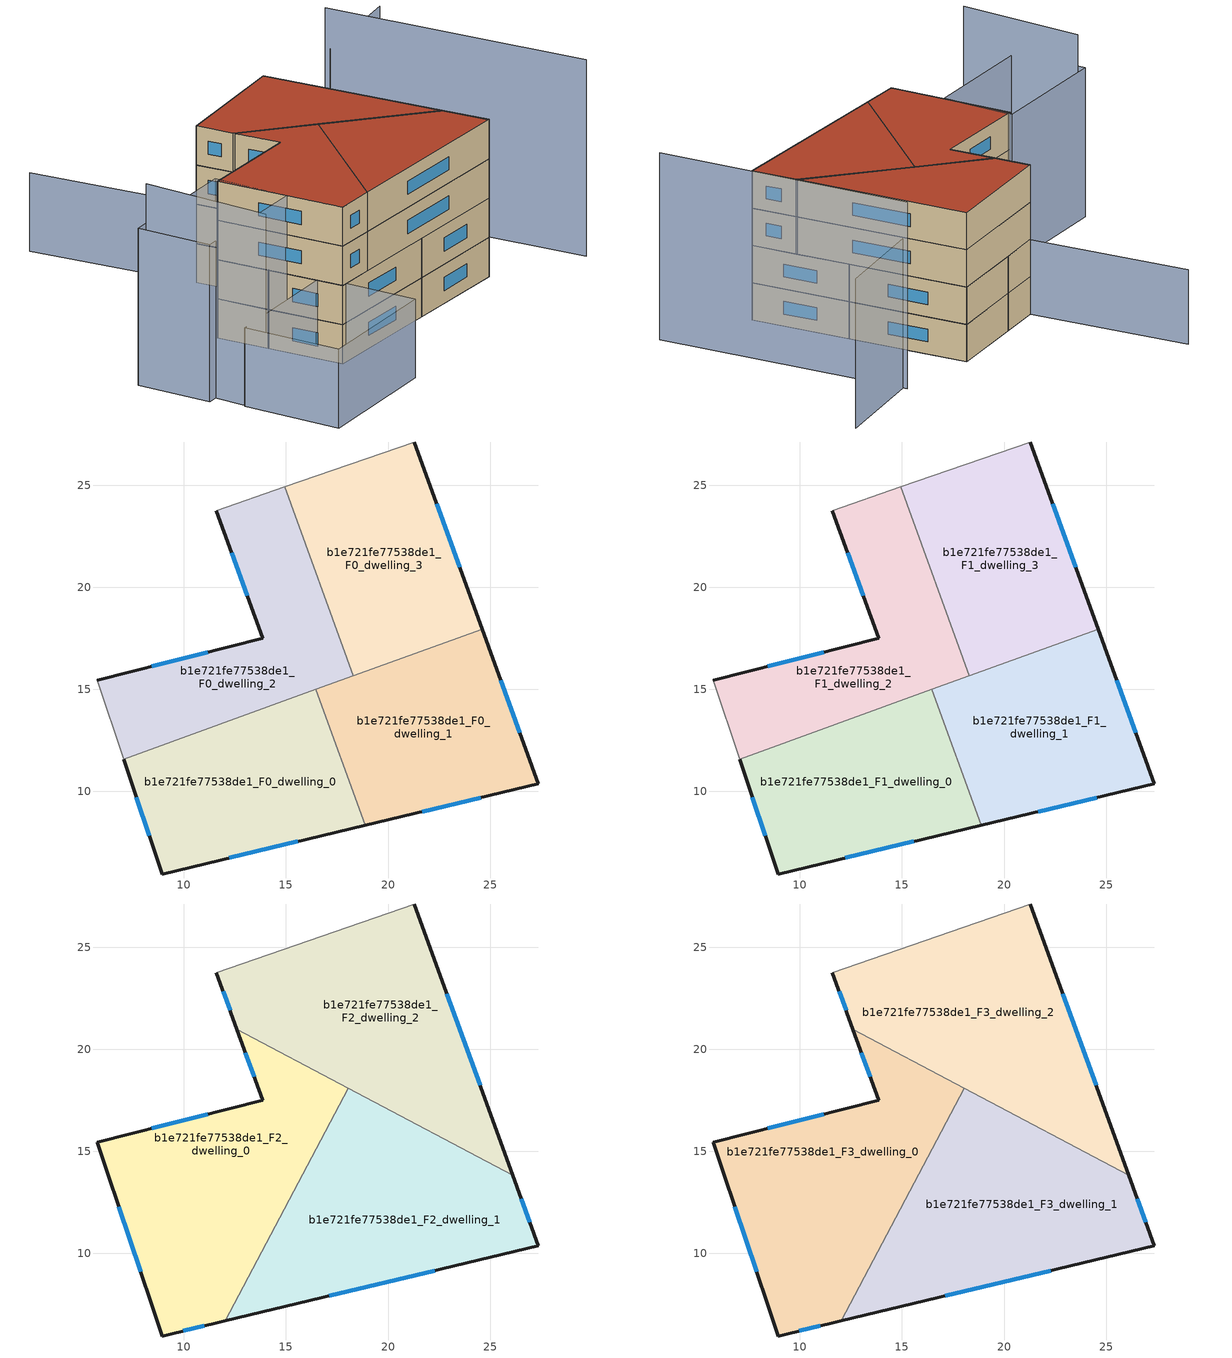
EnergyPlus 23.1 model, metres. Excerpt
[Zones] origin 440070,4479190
b1e721fe77538de1_F0_dwelling_0
 floor ground (EU_floor_Construction): 18.88,8.34 16.46,15 7.05,11.58 8.93,5.96 z0
 wall outside (EU_wall_Construction): 18.88,8.34 8.93,5.96 7.05,11.58 z0:3
 wall to b1e721fe77538de1_F0_dwelling_1 (EU_wall_Construction): 16.46,15 18.88,8.34 z0:3
 wall to b1e721fe77538de1_F0_dwelling_2 (EU_wall_Construction): 7.05,11.58 16.46,15 z0:3
 window (EU_Window_Construction): 15.58,7.55 12.23,6.75 / 8.31,7.82 7.67,9.72 z0.99:2.01
b1e721fe77538de1_F0_dwelling_1
 floor ground (EU_floor_Construction): 27.36,10.37 24.61,17.95 16.46,15 18.88,8.34 z0
 wall outside (EU_wall_Construction): 24.61,17.95 27.36,10.37 18.88,8.34 z0:3
 wall to b1e721fe77538de1_F0_dwelling_3 (EU_wall_Construction): 18.3,15.67 24.61,17.95 z0:3
 wall to b1e721fe77538de1_F0_dwelling_2 (EU_wall_Construction): 16.46,15 18.3,15.67 z0:3
 window (EU_Window_Construction): 25.52,15.44 26.45,12.88 / 24.55,9.7 21.69,9.01 z0.99:2.01
b1e721fe77538de1_F0_dwelling_2
 floor ground (EU_floor_Construction): 18.3,15.67 14.95,24.92 11.6,23.75 13.85,17.51 5.76,15.44 7.05,11.58 z0
 wall outside (EU_wall_Construction): 5.76,15.44 13.85,17.51 11.6,23.75 z0:3
 wall adiabatic (EU_wall_Construction): 7.05,11.58 5.76,15.44 / 11.6,23.75 14.95,24.92 z0:3
 wall to b1e721fe77538de1_F0_dwelling_3 (EU_wall_Construction): 14.95,24.92 18.3,15.67 z0:3
 window (EU_Window_Construction): 8.44,16.12 11.17,16.82 / 13.1,19.58 12.34,21.68 z0.99:2.01
b1e721fe77538de1_F0_dwelling_3
 floor ground (EU_floor_Construction): 24.61,17.95 21.29,27.12 14.95,24.92 18.3,15.67 z0
 wall outside (EU_wall_Construction): 21.29,27.12 24.61,17.95 z0:3
 wall adiabatic (EU_wall_Construction): 14.95,24.92 21.29,27.12 z0:3
 window (EU_Window_Construction): 22.39,24.08 23.51,20.99 z0.99:2.01
b1e721fe77538de1_F1_dwelling_0
 floor to b1e721fe77538de1_F0_dwelling_0 (EU_floor_Construction): 18.88,8.34 16.46,15 7.05,11.58 8.93,5.96 z3
 wall outside (EU_wall_Construction): 18.88,8.34 8.93,5.96 7.05,11.58 z3:6
 wall to b1e721fe77538de1_F1_dwelling_1 (EU_wall_Construction): 16.46,15 18.88,8.34 z3:6
 wall to b1e721fe77538de1_F1_dwelling_2 (EU_wall_Construction): 7.05,11.58 16.46,15 z3:6
 window (EU_Window_Construction): 15.58,7.55 12.23,6.75 / 8.31,7.82 7.67,9.72 z3.99:5.01
 ceiling adiabatic (EU_roof_Construction): 16.46,15 18.88,8.34 12.03,6.7 16.41,14.98 z6
b1e721fe77538de1_F1_dwelling_1
 floor to b1e721fe77538de1_F0_dwelling_1 (EU_floor_Construction): 27.36,10.37 24.61,17.95 16.46,15 18.88,8.34 z3
 wall outside (EU_wall_Construction): 24.61,17.95 27.36,10.37 18.88,8.34 z3:6
 wall to b1e721fe77538de1_F1_dwelling_3 (EU_wall_Construction): 18.3,15.67 24.61,17.95 z3:6
 wall to b1e721fe77538de1_F1_dwelling_2 (EU_wall_Construction): 16.46,15 18.3,15.67 z3:6
 window (EU_Window_Construction): 25.52,15.44 26.45,12.88 / 24.55,9.7 21.69,9.01 z3.99:5.01
 ceiling adiabatic (EU_roof_Construction): 26.1,13.84 27.36,10.37 18.88,8.34 16.46,15 20.88,16.6 z6
b1e721fe77538de1_F1_dwelling_2
 floor to b1e721fe77538de1_F0_dwelling_2 (EU_floor_Construction): 18.3,15.67 14.95,24.92 11.6,23.75 13.85,17.51 5.76,15.44 7.05,11.58 z3
 wall outside (EU_wall_Construction): 5.76,15.44 13.85,17.51 11.6,23.75 z3:6
 wall adiabatic (EU_wall_Construction): 7.05,11.58 5.76,15.44 / 11.6,23.75 14.95,24.92 z3:6
 wall to b1e721fe77538de1_F1_dwelling_3 (EU_wall_Construction): 14.95,24.92 18.3,15.67 z3:6
 window (EU_Window_Construction): 8.44,16.12 11.17,16.82 / 13.1,19.58 12.34,21.68 z3.99:5.01
b1e721fe77538de1_F1_dwelling_3
 floor to b1e721fe77538de1_F0_dwelling_3 (EU_floor_Construction): 24.61,17.95 21.29,27.12 14.95,24.92 18.3,15.67 z3
 wall outside (EU_wall_Construction): 21.29,27.12 24.61,17.95 z3:6
 wall adiabatic (EU_wall_Construction): 14.95,24.92 21.29,27.12 z3:6
 window (EU_Window_Construction): 22.39,24.08 23.51,20.99 z3.99:5.01
b1e721fe77538de1_F2_dwelling_0
 floor to b1e721fe77538de1_F1_dwelling_0 (EU_floor_Construction): 12.03,6.7 16.41,14.98 7.05,11.58 8.93,5.96 z6
 floor to b1e721fe77538de1_F1_dwelling_2 (EU_floor_Construction): 16.41,14.98 17.68,17.39 17.28,18.51 12.6,20.98 13.85,17.51 5.76,15.44 7.05,11.58 z6
 floor to b1e721fe77538de1_F1_dwelling_3 (EU_floor_Construction): 17.68,17.39 18.05,18.09 17.28,18.51 z6
 wall outside (EU_wall_Construction): 12.03,6.7 8.93,5.96 5.76,15.44 13.85,17.51 12.6,20.98 z6:9
 wall to b1e721fe77538de1_F2_dwelling_1 (EU_wall_Construction): 18.05,18.09 12.03,6.7 z6:9
 wall to b1e721fe77538de1_F2_dwelling_2 (EU_wall_Construction): 12.6,20.98 18.05,18.09 z6:9
 window (EU_Window_Construction): 11,6.45 9.96,6.2 / 7.88,9.1 6.81,12.3 / 8.44,16.12 11.17,16.82 / 13.44,18.66 13.01,19.83 z6.99:8.01
b1e721fe77538de1_F2_dwelling_1
 floor to b1e721fe77538de1_F1_dwelling_2 (EU_floor_Construction): 18.3,15.67 17.68,17.39 16.41,14.98 z6
 floor to b1e721fe77538de1_F1_dwelling_3 (EU_floor_Construction): 20.88,16.6 18.05,18.09 17.68,17.39 18.3,15.67 z6
 floor adiabatic (EU_floor_Construction): 27.36,10.37 26.1,13.84 20.88,16.6 16.41,14.98 12.03,6.7 z6
 wall outside (EU_wall_Construction): 26.1,13.84 27.36,10.37 12.03,6.7 z6:9
 wall to b1e721fe77538de1_F2_dwelling_2 (EU_wall_Construction): 18.06,18.09 26.1,13.84 z6:9
 window (EU_Window_Construction): 22.28,9.15 17.11,7.92 / 26.52,12.69 26.94,11.52 z6.99:8.01
b1e721fe77538de1_F2_dwelling_2
 floor to b1e721fe77538de1_F1_dwelling_2 (EU_floor_Construction): 17.27,18.51 14.95,24.92 11.6,23.75 12.6,20.98 z6
 floor to b1e721fe77538de1_F1_dwelling_3 (EU_floor_Construction): 24.61,17.95 21.29,27.12 14.95,24.92 17.27,18.51 20.88,16.6 z6
 floor to b1e721fe77538de1_F1_dwelling_1 (EU_floor_Construction): 26.1,13.84 24.61,17.95 20.88,16.6 z6
 wall outside (EU_wall_Construction): 12.6,20.98 11.6,23.75 / 21.29,27.12 26.1,13.84 z6:9
 wall adiabatic (EU_wall_Construction): 11.6,23.75 21.29,27.12 z6:9
 window (EU_Window_Construction): 12.27,21.9 11.93,22.83 / 22.88,22.71 24.51,18.24 z6.99:8.01
b1e721fe77538de1_F3_dwelling_0
 floor to b1e721fe77538de1_F2_dwelling_0 (EU_floor_Construction): 12.03,6.7 18.05,18.09 12.6,20.98 13.85,17.51 5.76,15.44 8.93,5.96 z9
 wall outside (EU_wall_Construction): 12.03,6.7 8.93,5.96 5.76,15.44 13.85,17.51 12.6,20.98 z9:12
 wall to b1e721fe77538de1_F3_dwelling_1 (EU_wall_Construction): 18.05,18.09 12.03,6.7 z9:12
 wall to b1e721fe77538de1_F3_dwelling_2 (EU_wall_Construction): 12.6,20.98 18.05,18.09 z9:12
 window (EU_Window_Construction): 11,6.45 9.96,6.2 / 7.88,9.1 6.81,12.3 / 8.44,16.12 11.17,16.82 / 13.44,18.66 13.01,19.83 z9.99:11.01
 roof outside (EU_roof_Construction): 18.05,18.09 12.03,6.7 8.93,5.96 5.76,15.44 13.85,17.51 12.6,20.98 z12
b1e721fe77538de1_F3_dwelling_1
 floor to b1e721fe77538de1_F2_dwelling_1 (EU_floor_Construction): 27.36,10.37 26.1,13.84 18.05,18.09 12.03,6.7 z9
 wall outside (EU_wall_Construction): 26.1,13.84 27.36,10.37 12.03,6.7 z9:12
 wall to b1e721fe77538de1_F3_dwelling_2 (EU_wall_Construction): 18.06,18.09 26.1,13.84 z9:12
 window (EU_Window_Construction): 22.28,9.15 17.11,7.92 / 26.52,12.69 26.94,11.52 z9.99:11.01
 roof outside (EU_roof_Construction): 26.1,13.84 27.36,10.37 12.03,6.7 18.05,18.09 z12
b1e721fe77538de1_F3_dwelling_2
 floor to b1e721fe77538de1_F2_dwelling_2 (EU_floor_Construction): 26.1,13.84 21.29,27.12 11.6,23.75 12.6,20.98 z9
 wall outside (EU_wall_Construction): 12.6,20.98 11.6,23.75 / 21.29,27.12 26.1,13.84 z9:12
 wall adiabatic (EU_wall_Construction): 11.6,23.75 21.29,27.12 z9:12
 window (EU_Window_Construction): 12.27,21.9 11.93,22.83 / 22.88,22.71 24.51,18.24 z9.99:11.01
 roof outside (EU_roof_Construction): 21.29,27.12 26.1,13.84 12.6,20.98 11.6,23.75 z12
shading: 21.29,27.12 11.67,23.56 / 11.67,23.56 7.07,35.98 / 10.91,0.63 0.78,-2.27 / 0.78,-2.27 -1.34,5.12 / -1.34,5.12 8.79,8.02 / 8.79,8.02 10.91,0.63 z0:6; -3.12,13.34 -0.78,3.55 / 34.86,8.37 28.02,27.83 z0:15; 35.93,30.61 28.16,27.46 / 7.52,10.17 -2.57,7.41 / -2.57,7.41 -4.12,13.1 / -4.12,13.1 5.96,15.86 / 5.96,15.86 7.52,10.17 z0:12
[Building]
EU S2 Campaign: North Axis=0; Terrain=City; Solar Distribution=FullExterior
[Site:Location]
Madrid: Latitude=40.5; Longitude=-3.5; Time Zone=1; Elevation=609
[SizingPeriod:WeatherFileDays]
AnnualSizingPeriod: Begin Month=1; Begin Day of Month=1; End Month=12; End Day of Month=31; Day of Week for Start Day=Monday; Use Weather File Daylight Saving Period=No; Use Weather File Rain and Snow Indicators=No
[MATERIAL]
EU_InternalMass_Material: Roughness=MediumRough; Thickness=0.1; Conductivity=1; Density=1800; Specific Heat=900; Thermal Absorptance=0.9; Solar Absorptance=0.7; Visible Absorptance=0.7
[MATERIAL:NOMASS] Roughness=MediumRough; Thermal Absorptance=0.9; Solar Absorptance=0.7; Visible Absorptance=0.7
Name | Thermal Resistance
EU_wall_NoMass | 0.609216
EU_roof_NoMass | 0.513268
EU_floor_NoMass | 0.568163
[WINDOWMATERIAL:SIMPLEGLAZINGSYSTEM]
EU_Window_SimpleGlazing: UFactor=5.50606; Solar Heat Gain Coefficient=0.85; Visible Transmittance=0.85
[CONSTRUCTION]
EU_wall_Construction: EU_wall_NoMass
EU_roof_Construction: EU_roof_NoMass
EU_floor_Construction: EU_floor_NoMass
EU_InternalMass_Construction: EU_InternalMass_Material
EU_Window_Construction: EU_Window_SimpleGlazing
[ZONE] Type=1; Multiplier=1; Ceiling Height=autocalculate; Floor Area=autocalculate; Part of Total Floor Area=Yes
Name | Volume
b1e721fe77538de1_F0_dwelling_0; b1e721fe77538de1_F1_dwelling_0 | 197.049
b1e721fe77538de1_F2_dwelling_0; b1e721fe77538de1_F3_dwelling_0; b1e721fe77538de1_F2_dwelling_1; b1e721fe77538de1_F3_dwelling_1 | 262.724
b1e721fe77538de1_F0_dwelling_1; b1e721fe77538de1_F1_dwelling_1 | 197.046
b1e721fe77538de1_F0_dwelling_2; b1e721fe77538de1_F1_dwelling_2 | 197.041
b1e721fe77538de1_F2_dwelling_2; b1e721fe77538de1_F3_dwelling_2 | 262.719
b1e721fe77538de1_F0_dwelling_3; b1e721fe77538de1_F1_dwelling_3 | 197.05
[INTERNALMASS] Construction=EU_InternalMass_Construction
Name | Zone or ZoneList | Surface Area
b1e721fe77538de1_F0_dwelling_0_EU_InternalMass | b1e721fe77538de1_F0_dwelling_0 | 65.6829
b1e721fe77538de1_F0_dwelling_1_EU_InternalMass | b1e721fe77538de1_F0_dwelling_1 | 65.6822
b1e721fe77538de1_F0_dwelling_2_EU_InternalMass | b1e721fe77538de1_F0_dwelling_2 | 65.6804
b1e721fe77538de1_F0_dwelling_3_EU_InternalMass | b1e721fe77538de1_F0_dwelling_3 | 65.6834
b1e721fe77538de1_F1_dwelling_0_EU_InternalMass | b1e721fe77538de1_F1_dwelling_0 | 65.6829
b1e721fe77538de1_F1_dwelling_1_EU_InternalMass | b1e721fe77538de1_F1_dwelling_1 | 65.6822
b1e721fe77538de1_F1_dwelling_2_EU_InternalMass | b1e721fe77538de1_F1_dwelling_2 | 65.6804
b1e721fe77538de1_F1_dwelling_3_EU_InternalMass | b1e721fe77538de1_F1_dwelling_3 | 65.6834
b1e721fe77538de1_F2_dwelling_0_EU_InternalMass | b1e721fe77538de1_F2_dwelling_0 | 87.5741
b1e721fe77538de1_F2_dwelling_1_EU_InternalMass | b1e721fe77538de1_F2_dwelling_1 | 87.5735
b1e721fe77538de1_F2_dwelling_2_EU_InternalMass | b1e721fe77538de1_F2_dwelling_2 | 87.5728
b1e721fe77538de1_F3_dwelling_0_EU_InternalMass | b1e721fe77538de1_F3_dwelling_0 | 87.5741
b1e721fe77538de1_F3_dwelling_1_EU_InternalMass | b1e721fe77538de1_F3_dwelling_1 | 87.5735
b1e721fe77538de1_F3_dwelling_2_EU_InternalMass | b1e721fe77538de1_F3_dwelling_2 | 87.5728
[OTHEREQUIPMENT] Fuel Type=Electricity; Design Level Calculation Method=Watts/Area; Power per Zone Floor Area=1; Fraction Latent=0; Fraction Radiant=0; Fraction Lost=0; Carbon Dioxide Generation Rate=0; EndUse Subcategory=EU_Step8_InternalGains
Name | Zone or ZoneList or Space or SpaceList | Schedule
EU_Step8_InternalGain_b1e721fe77538de1_F0_dwelling_0_f000 | b1e721fe77538de1_F0_dwelling_0 | EU_Step8_GainSchedule_b1e721fe77538de1_F0_dwelling_0_f000
EU_Step8_InternalGain_b1e721fe77538de1_F0_dwelling_1_f000 | b1e721fe77538de1_F0_dwelling_1 | EU_Step8_GainSchedule_b1e721fe77538de1_F0_dwelling_1_f000
EU_Step8_InternalGain_b1e721fe77538de1_F0_dwelling_2_f000 | b1e721fe77538de1_F0_dwelling_2 | EU_Step8_GainSchedule_b1e721fe77538de1_F0_dwelling_2_f000
EU_Step8_InternalGain_b1e721fe77538de1_F0_dwelling_3_f000 | b1e721fe77538de1_F0_dwelling_3 | EU_Step8_GainSchedule_b1e721fe77538de1_F0_dwelling_3_f000
EU_Step8_InternalGain_b1e721fe77538de1_F1_dwelling_0_f000 | b1e721fe77538de1_F1_dwelling_0 | EU_Step8_GainSchedule_b1e721fe77538de1_F1_dwelling_0_f000
EU_Step8_InternalGain_b1e721fe77538de1_F1_dwelling_1_f000 | b1e721fe77538de1_F1_dwelling_1 | EU_Step8_GainSchedule_b1e721fe77538de1_F1_dwelling_1_f000
EU_Step8_InternalGain_b1e721fe77538de1_F1_dwelling_2_f000 | b1e721fe77538de1_F1_dwelling_2 | EU_Step8_GainSchedule_b1e721fe77538de1_F1_dwelling_2_f000
EU_Step8_InternalGain_b1e721fe77538de1_F1_dwelling_3_f000 | b1e721fe77538de1_F1_dwelling_3 | EU_Step8_GainSchedule_b1e721fe77538de1_F1_dwelling_3_f000
EU_Step8_InternalGain_b1e721fe77538de1_F2_dwelling_0_f000 | b1e721fe77538de1_F2_dwelling_0 | EU_Step8_GainSchedule_b1e721fe77538de1_F2_dwelling_0_f000
EU_Step8_InternalGain_b1e721fe77538de1_F2_dwelling_1_f000 | b1e721fe77538de1_F2_dwelling_1 | EU_Step8_GainSchedule_b1e721fe77538de1_F2_dwelling_1_f000
EU_Step8_InternalGain_b1e721fe77538de1_F2_dwelling_2_f000 | b1e721fe77538de1_F2_dwelling_2 | EU_Step8_GainSchedule_b1e721fe77538de1_F2_dwelling_2_f000
EU_Step8_InternalGain_b1e721fe77538de1_F3_dwelling_0_f000 | b1e721fe77538de1_F3_dwelling_0 | EU_Step8_GainSchedule_b1e721fe77538de1_F3_dwelling_0_f000
EU_Step8_InternalGain_b1e721fe77538de1_F3_dwelling_1_f000 | b1e721fe77538de1_F3_dwelling_1 | EU_Step8_GainSchedule_b1e721fe77538de1_F3_dwelling_1_f000
EU_Step8_InternalGain_b1e721fe77538de1_F3_dwelling_2_f000 | b1e721fe77538de1_F3_dwelling_2 | EU_Step8_GainSchedule_b1e721fe77538de1_F3_dwelling_2_f000
[ZONEVENTILATION:DESIGNFLOWRATE] Schedule=EU_AlwaysOn; Design Flow Rate Calculation Method=AirChanges/Hour; Air Changes per Hour=0.752966; Ventilation Type=Natural; Fan Pressure Rise=0; Fan Total Efficiency=1; Constant Term Coefficient=1; Temperature Term Coefficient=0; Velocity Term Coefficient=0; Velocity Squared Term Coefficient=0; Minimum Indoor Temperature=-100; Maximum Indoor Temperature=100; Delta Temperature=-100; Minimum Outdoor Temperature=-100; Maximum Outdoor Temperature=100; Maximum Wind Speed=40
Name | Zone or ZoneList or Space or SpaceList
EU_ConstantAir_b1e721fe77538de1_F0_dwelling_0 | b1e721fe77538de1_F0_dwelling_0
EU_ConstantAir_b1e721fe77538de1_F0_dwelling_1 | b1e721fe77538de1_F0_dwelling_1
EU_ConstantAir_b1e721fe77538de1_F0_dwelling_2 | b1e721fe77538de1_F0_dwelling_2
EU_ConstantAir_b1e721fe77538de1_F0_dwelling_3 | b1e721fe77538de1_F0_dwelling_3
EU_ConstantAir_b1e721fe77538de1_F1_dwelling_0 | b1e721fe77538de1_F1_dwelling_0
EU_ConstantAir_b1e721fe77538de1_F1_dwelling_1 | b1e721fe77538de1_F1_dwelling_1
EU_ConstantAir_b1e721fe77538de1_F1_dwelling_2 | b1e721fe77538de1_F1_dwelling_2
EU_ConstantAir_b1e721fe77538de1_F1_dwelling_3 | b1e721fe77538de1_F1_dwelling_3
EU_ConstantAir_b1e721fe77538de1_F2_dwelling_0 | b1e721fe77538de1_F2_dwelling_0
EU_ConstantAir_b1e721fe77538de1_F2_dwelling_1 | b1e721fe77538de1_F2_dwelling_1
EU_ConstantAir_b1e721fe77538de1_F2_dwelling_2 | b1e721fe77538de1_F2_dwelling_2
EU_ConstantAir_b1e721fe77538de1_F3_dwelling_0 | b1e721fe77538de1_F3_dwelling_0
EU_ConstantAir_b1e721fe77538de1_F3_dwelling_1 | b1e721fe77538de1_F3_dwelling_1
EU_ConstantAir_b1e721fe77538de1_F3_dwelling_2 | b1e721fe77538de1_F3_dwelling_2
[HVACTEMPLATE:THERMOSTAT] Constant Heating Setpoint=20; Constant Cooling Setpoint=50
EU_HeatOnly_b1e721fe77538de1_F0_dwelling_0; EU_HeatOnly_b1e721fe77538de1_F0_dwelling_1; EU_HeatOnly_b1e721fe77538de1_F0_dwelling_2; EU_HeatOnly_b1e721fe77538de1_F0_dwelling_3; EU_HeatOnly_b1e721fe77538de1_F1_dwelling_0; EU_HeatOnly_b1e721fe77538de1_F1_dwelling_1; EU_HeatOnly_b1e721fe77538de1_F1_dwelling_2; EU_HeatOnly_b1e721fe77538de1_F1_dwelling_3; EU_HeatOnly_b1e721fe77538de1_F2_dwelling_0; EU_HeatOnly_b1e721fe77538de1_F2_dwelling_1; EU_HeatOnly_b1e721fe77538de1_F2_dwelling_2; EU_HeatOnly_b1e721fe77538de1_F3_dwelling_0; EU_HeatOnly_b1e721fe77538de1_F3_dwelling_1; EU_HeatOnly_b1e721fe77538de1_F3_dwelling_2
[HVACTEMPLATE:ZONE:IDEALLOADSAIRSYSTEM] System Availability Schedule=EU_AlwaysOn; Maximum Heating Supply Air Temperature=50; Minimum Cooling Supply Air Temperature=13; Maximum Heating Supply Air Humidity Ratio=0.0156; Minimum Cooling Supply Air Humidity Ratio=0.0077; Heating Limit=NoLimit; Cooling Limit=NoLimit; Heating Availability Schedule=EU_AlwaysOn; Cooling Availability Schedule=EU_CoolingOff; Dehumidification Control Type=ConstantSensibleHeatRatio; Cooling Sensible Heat Ratio=0.7; Dehumidification Setpoint=60; Humidification Control Type=None; Humidification Setpoint=30; Outdoor Air Method=None; Outdoor Air Flow Rate per Person=0.00944; Outdoor Air Flow Rate per Zone Floor Area=0; Outdoor Air Flow Rate per Zone=0; Demand Controlled Ventilation Type=None; Outdoor Air Economizer Type=NoEconomizer; Heat Recovery Type=None; Sensible Heat Recovery Effectiveness=0.7; Latent Heat Recovery Effectiveness=0.65
Name | Template Thermostat
b1e721fe77538de1_F0_dwelling_0 | EU_HeatOnly_b1e721fe77538de1_F0_dwelling_0
b1e721fe77538de1_F0_dwelling_1 | EU_HeatOnly_b1e721fe77538de1_F0_dwelling_1
b1e721fe77538de1_F0_dwelling_2 | EU_HeatOnly_b1e721fe77538de1_F0_dwelling_2
b1e721fe77538de1_F0_dwelling_3 | EU_HeatOnly_b1e721fe77538de1_F0_dwelling_3
b1e721fe77538de1_F1_dwelling_0 | EU_HeatOnly_b1e721fe77538de1_F1_dwelling_0
b1e721fe77538de1_F1_dwelling_1 | EU_HeatOnly_b1e721fe77538de1_F1_dwelling_1
b1e721fe77538de1_F1_dwelling_2 | EU_HeatOnly_b1e721fe77538de1_F1_dwelling_2
b1e721fe77538de1_F1_dwelling_3 | EU_HeatOnly_b1e721fe77538de1_F1_dwelling_3
b1e721fe77538de1_F2_dwelling_0 | EU_HeatOnly_b1e721fe77538de1_F2_dwelling_0
b1e721fe77538de1_F2_dwelling_1 | EU_HeatOnly_b1e721fe77538de1_F2_dwelling_1
b1e721fe77538de1_F2_dwelling_2 | EU_HeatOnly_b1e721fe77538de1_F2_dwelling_2
b1e721fe77538de1_F3_dwelling_0 | EU_HeatOnly_b1e721fe77538de1_F3_dwelling_0
b1e721fe77538de1_F3_dwelling_1 | EU_HeatOnly_b1e721fe77538de1_F3_dwelling_1
b1e721fe77538de1_F3_dwelling_2 | EU_HeatOnly_b1e721fe77538de1_F3_dwelling_2
[SIZING:ZONE] Zone Cooling Design Supply Air Temperature Input Method=SupplyAirTemperature; Zone Cooling Design Supply Air Temperature=13; Zone Heating Design Supply Air Temperature Input Method=SupplyAirTemperature; Zone Heating Design Supply Air Temperature=50; Zone Cooling Design Supply Air Humidity Ratio=0.008; Zone Heating Design Supply Air Humidity Ratio=0.008; Cooling Design Air Flow Method=DesignDay; Cooling Design Air Flow Rate=0; Cooling Minimum Air Flow per Zone Floor Area=0.000762; Cooling Minimum Air Flow=0; Cooling Minimum Air Flow Fraction=0.2; Heating Design Air Flow Method=DesignDay; Heating Design Air Flow Rate=0; Heating Maximum Air Flow per Zone Floor Area=0.002032; Heating Maximum Air Flow=0.141576; Heating Maximum Air Flow Fraction=0.3; Account for Dedicated Outdoor Air System=No; Dedicated Outdoor Air System Control Strategy=NeutralSupplyAir; Dedicated Outdoor Air Low Setpoint Temperature for Design=autosize; Dedicated Outdoor Air High Setpoint Temperature for Design=autosize; Zone Load Sizing Method=Sensible Load Only No Latent Load; Zone Latent Cooling Design Supply Air Humidity Ratio Input Method=HumidityRatioDifference; Zone Cooling Design Supply Air Humidity Ratio Difference=0.005; Zone Latent Heating Design Supply Air Humidity Ratio Input Method=HumidityRatioDifference; Zone Humidification Design Supply Air Humidity Ratio Difference=0.005
b1e721fe77538de1_F0_dwelling_0; b1e721fe77538de1_F0_dwelling_1; b1e721fe77538de1_F0_dwelling_2; b1e721fe77538de1_F0_dwelling_3; b1e721fe77538de1_F1_dwelling_0; b1e721fe77538de1_F1_dwelling_1; b1e721fe77538de1_F1_dwelling_2; b1e721fe77538de1_F1_dwelling_3; b1e721fe77538de1_F2_dwelling_0; b1e721fe77538de1_F2_dwelling_1; b1e721fe77538de1_F2_dwelling_2; b1e721fe77538de1_F3_dwelling_0; b1e721fe77538de1_F3_dwelling_1; b1e721fe77538de1_F3_dwelling_2
[SCHEDULE:CONSTANT]
Name | Hourly Value
EU_AlwaysOn | 1
EU_CoolingOff | 0
[SCHEDULE:FILE] Column Number=1; Rows to Skip at Top=0; Number of Hours of Data=8760; Column Separator=Comma; Interpolate to Timestep=No; Minutes per Item=60; Adjust Schedule for Daylight Savings=Yes
Name | File
EU_Step8_GainSchedule_b1e721fe77538de1_F0_dwelling_0_f000 | ../../schedules/b1e721fe77538de1/b1e721fe77538de1_F0_dwelling_0_f000_gain.csv
EU_Step8_GainSchedule_b1e721fe77538de1_F0_dwelling_1_f000 | ../../schedules/b1e721fe77538de1/b1e721fe77538de1_F0_dwelling_1_f000_gain.csv
EU_Step8_GainSchedule_b1e721fe77538de1_F0_dwelling_2_f000 | ../../schedules/b1e721fe77538de1/b1e721fe77538de1_F0_dwelling_2_f000_gain.csv
EU_Step8_GainSchedule_b1e721fe77538de1_F0_dwelling_3_f000 | ../../schedules/b1e721fe77538de1/b1e721fe77538de1_F0_dwelling_3_f000_gain.csv
EU_Step8_GainSchedule_b1e721fe77538de1_F1_dwelling_0_f000 | ../../schedules/b1e721fe77538de1/b1e721fe77538de1_F1_dwelling_0_f000_gain.csv
EU_Step8_GainSchedule_b1e721fe77538de1_F1_dwelling_1_f000 | ../../schedules/b1e721fe77538de1/b1e721fe77538de1_F1_dwelling_1_f000_gain.csv
EU_Step8_GainSchedule_b1e721fe77538de1_F1_dwelling_2_f000 | ../../schedules/b1e721fe77538de1/b1e721fe77538de1_F1_dwelling_2_f000_gain.csv
EU_Step8_GainSchedule_b1e721fe77538de1_F1_dwelling_3_f000 | ../../schedules/b1e721fe77538de1/b1e721fe77538de1_F1_dwelling_3_f000_gain.csv
EU_Step8_GainSchedule_b1e721fe77538de1_F2_dwelling_0_f000 | ../../schedules/b1e721fe77538de1/b1e721fe77538de1_F2_dwelling_0_f000_gain.csv
EU_Step8_GainSchedule_b1e721fe77538de1_F2_dwelling_1_f000 | ../../schedules/b1e721fe77538de1/b1e721fe77538de1_F2_dwelling_1_f000_gain.csv
EU_Step8_GainSchedule_b1e721fe77538de1_F2_dwelling_2_f000 | ../../schedules/b1e721fe77538de1/b1e721fe77538de1_F2_dwelling_2_f000_gain.csv
EU_Step8_GainSchedule_b1e721fe77538de1_F3_dwelling_0_f000 | ../../schedules/b1e721fe77538de1/b1e721fe77538de1_F3_dwelling_0_f000_gain.csv
EU_Step8_GainSchedule_b1e721fe77538de1_F3_dwelling_1_f000 | ../../schedules/b1e721fe77538de1/b1e721fe77538de1_F3_dwelling_1_f000_gain.csv
EU_Step8_GainSchedule_b1e721fe77538de1_F3_dwelling_2_f000 | ../../schedules/b1e721fe77538de1/b1e721fe77538de1_F3_dwelling_2_f000_gain.csv
